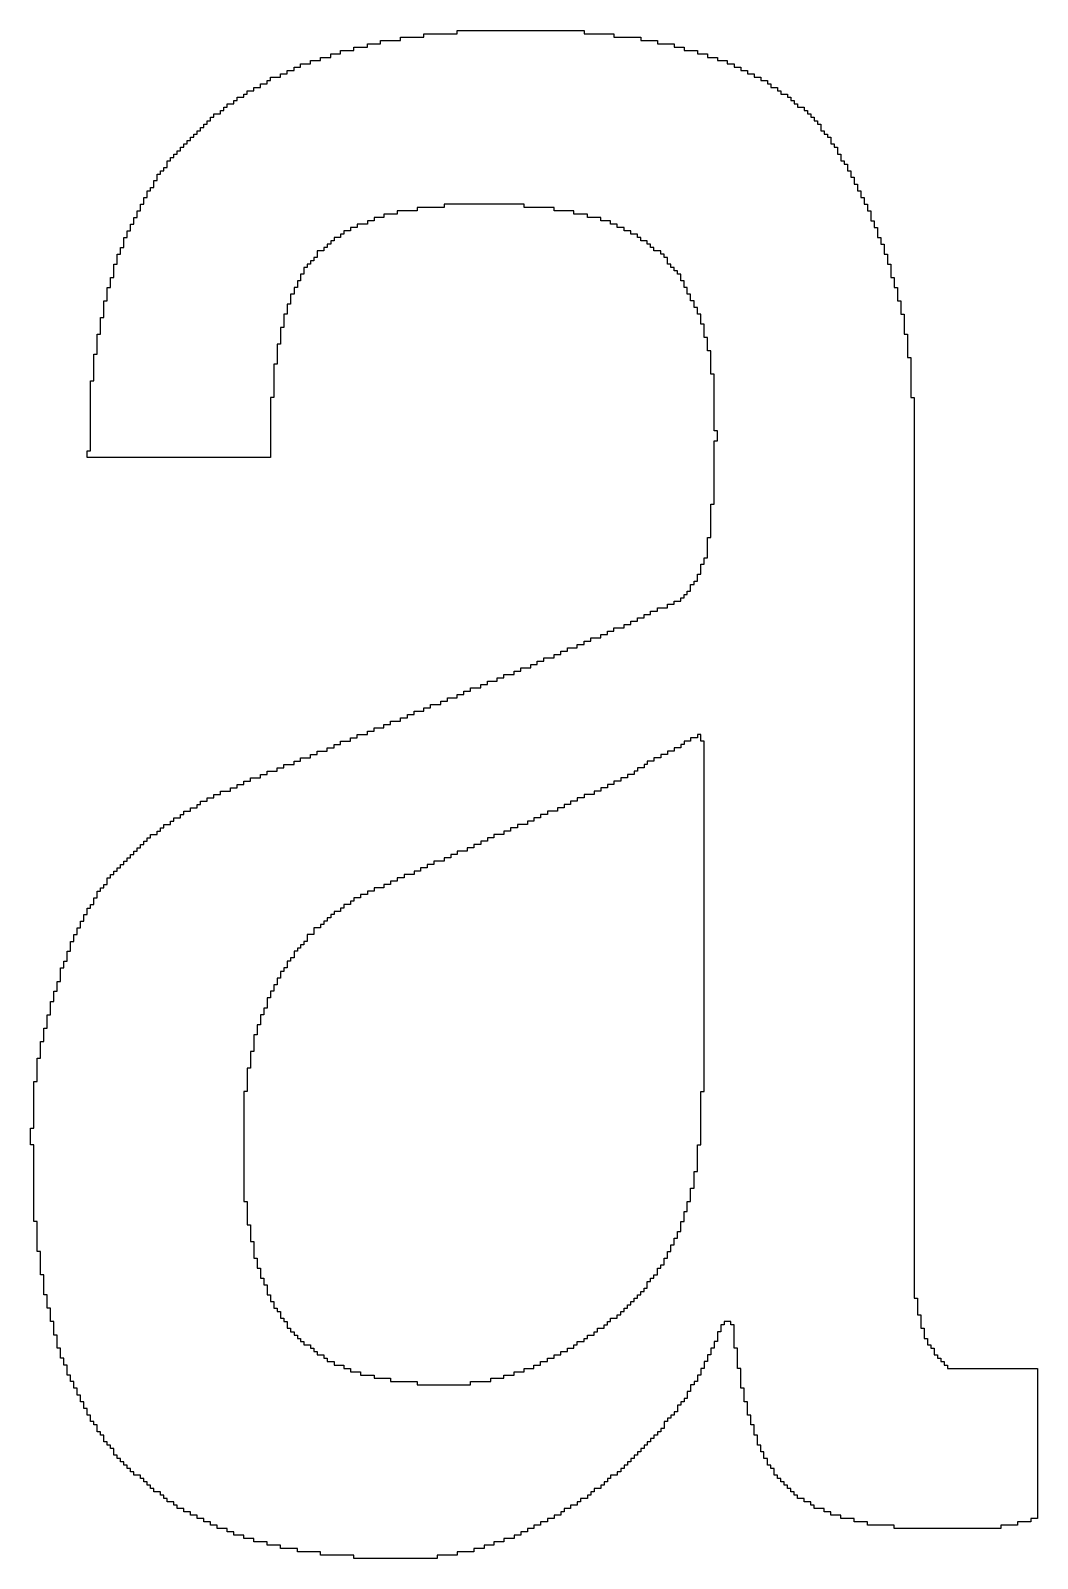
# Model space of a CAD drawing. Header units: millimetres. Extents: x 536434 to 536922, y 4231735 to 4231855.
# Drawn here: x 536462.808 to 536464.342, y 4231770.108 to 4231772.435 of the extents above; entities that cross this region are included whole.
import ezdxf

# ---------------------------------------------------------------- set-up
doc = ezdxf.new("R2010")
doc.units = ezdxf.units.MM
doc.linetypes.add('DUZ', pattern=[0])
doc.layers.get('0').update_dxf_attribs({"lineweight": 13})
doc.layers.add('MURAT_ANTET', color=7, linetype='DUZ')
doc.layers.add('R2V', color=7, linetype='Continuous')

# ---------------------------------------------------------------- blocks, each defined once
blk = doc.blocks.new('tamay')
at = {"layer": 'R2V', "color": 0}
for points in [[(3638.5, 3166.1, 0), (3638.5, 3166.1, 0), (3638.5, 3163.6, 0), (3660.9, 3163.6, 0), (3660.9, 3161.1, 0), (3680.9, 3161.1, 0), (3680.9, 3158.6, 0), (3693.3, 3158.6, 0), (3693.3, 3156.1, 0), (3705.8, 3156.1, 0), (3705.8, 3153.6, 0), (3713.3, 3153.6, 0), (3713.3, 3151.1, 0), (3723.2, 3151.1, 0), (3723.2, 3148.6, 0), (3730.7, 3148.6, 0), (3730.7, 3146.1, 0), (3738.2, 3146.1, 0), (3738.2, 3143.7, 0), (3745.6, 3143.7, 0), (3745.6, 3141.2, 0), (3750.6, 3141.2, 0), (3750.6, 3138.7, 0), (3755.6, 3138.7, 0), (3755.6, 3136.2, 0), (3760.6, 3136.2, 0), (3760.6, 3133.7, 0), (3765.6, 3133.7, 0), (3765.6, 3131.2, 0), (3770.6, 3131.2, 0), (3770.6, 3128.7, 0), (3775.5, 3128.7, 0), (3775.5, 3126.2, 0), (3778, 3126.2, 0), (3778, 3123.7, 0), (3783, 3123.7, 0), (3783, 3121.2, 0), (3785.5, 3121.2, 0), (3785.5, 3118.7, 0), (3790.5, 3118.7, 0), (3790.5, 3116.3, 0), (3793, 3116.3, 0), (3793, 3113.8, 0), (3795.5, 3113.8, 0), (3795.5, 3111.3, 0), (3798, 3111.3, 0), (3798, 3108.8, 0), (3802.9, 3108.8, 0), (3802.9, 3106.3, 0), (3805.4, 3106.3, 0), (3805.4, 3103.8, 0), (3807.9, 3103.8, 0), (3807.9, 3101.3, 0), (3810.4, 3101.3, 0), (3810.4, 3098.8, 0), (3812.9, 3098.8, 0), (3812.9, 3096.3, 0), (3815.4, 3096.3, 0), (3815.4, 3091.3, 0), (3817.9, 3091.3, 0), (3817.9, 3088.8, 0), (3820.4, 3088.8, 0), (3820.4, 3086.4, 0), (3822.9, 3086.4, 0), (3822.9, 3081.4, 0), (3825.4, 3081.4, 0), (3825.4, 3078.9, 0), (3827.9, 3078.9, 0), (3827.9, 3073.9, 0), (3830.4, 3073.9, 0), (3830.4, 3068.9, 0), (3832.8, 3068.9, 0), (3832.8, 3066.4, 0), (3835.3, 3066.4, 0), (3835.3, 3061.4, 0), (3837.8, 3061.4, 0), (3837.8, 3056.5, 0), (3840.3, 3056.5, 0), (3840.3, 3051.5, 0), (3842.8, 3051.5, 0), (3842.8, 3046.5, 0), (3845.3, 3046.5, 0), (3845.3, 3041.5, 0), (3847.8, 3041.5, 0), (3847.8, 3036.5, 0), (3850.3, 3036.5, 0), (3850.3, 3031.5, 0), (3852.8, 3031.5, 0), (3852.8, 3024.1, 0), (3855.3, 3024.1, 0), (3855.3, 3019.1, 0), (3857.8, 3019.1, 0), (3857.8, 3011.6, 0), (3860.2, 3011.6, 0), (3860.2, 3006.6, 0), (3862.7, 3006.6, 0), (3862.7, 2999.2, 0), (3865.2, 2999.2, 0), (3865.2, 2991.7, 0), (3867.7, 2991.7, 0), (3867.7, 2981.7, 0), (3870.2, 2981.7, 0), (3870.2, 2974.2, 0), (3872.7, 2974.2, 0), (3872.7, 2964.3, 0), (3875.2, 2964.3, 0), (3875.2, 2954.3, 0), (3877.7, 2954.3, 0), (3877.7, 2939.4, 0), (3880.2, 2939.4, 0), (3880.2, 2921.9, 0), (3882.7, 2921.9, 0), (3882.7, 2892, 0), (3885.2, 2892, 0), (3885.2, 2219.3, 0), (3887.7, 2219.3, 0), (3887.7, 2206.9, 0), (3890.1, 2206.9, 0), (3890.1, 2196.9, 0), (3892.6, 2196.9, 0), (3892.6, 2189.4, 0), (3895.1, 2189.4, 0), (3895.1, 2184.5, 0), (3897.6, 2184.5, 0), (3897.6, 2182, 0), (3900.1, 2182, 0), (3900.1, 2177, 0), (3902.6, 2177, 0), (3902.6, 2174.5, 0), (3905.1, 2174.5, 0), (3905.1, 2172, 0), (3907.6, 2172, 0), (3907.6, 2169.5, 0), (3910.1, 2169.5, 0), (3910.1, 2167, 0), (3977.3, 2167, 0), (3977.3, 2054.9, 0), (3972.4, 2054.9, 0), (3972.4, 2052.4, 0), (3962.4, 2052.4, 0), (3962.4, 2049.9, 0), (3949.9, 2049.9, 0), (3949.9, 2047.4, 0), (3870.2, 2047.4, 0), (3870.2, 2049.9, 0), (3850.3, 2049.9, 0), (3850.3, 2052.4, 0), (3840.3, 2052.4, 0), (3840.3, 2054.9, 0), (3830.4, 2054.9, 0), (3830.4, 2057.4, 0), (3822.9, 2057.4, 0), (3822.9, 2059.9, 0), (3817.9, 2059.9, 0), (3817.9, 2062.4, 0), (3810.4, 2062.4, 0), (3810.4, 2064.9, 0), (3807.9, 2064.9, 0), (3807.9, 2067.4, 0), (3802.9, 2067.4, 0), (3802.9, 2069.9, 0), (3798, 2069.9, 0), (3798, 2072.4, 0), (3795.5, 2072.4, 0), (3795.5, 2074.8, 0), (3793, 2074.8, 0), (3793, 2077.3, 0), (3790.5, 2077.3, 0), (3790.5, 2079.8, 0), (3788, 2079.8, 0), (3788, 2082.3, 0), (3785.5, 2082.3, 0), (3785.5, 2084.8, 0), (3783, 2084.8, 0), (3783, 2087.3, 0), (3780.5, 2087.3, 0), (3780.5, 2092.3, 0), (3778, 2092.3, 0), (3778, 2094.8, 0), (3775.5, 2094.8, 0), (3775.5, 2099.8, 0), (3773, 2099.8, 0), (3773, 2104.7, 0), (3770.6, 2104.7, 0), (3770.6, 2109.7, 0), (3768.1, 2109.7, 0), (3768.1, 2117.2, 0), (3765.6, 2117.2, 0), (3765.6, 2124.7, 0), (3763.1, 2124.7, 0), (3763.1, 2132.1, 0), (3760.6, 2132.1, 0), (3760.6, 2142.1, 0), (3758.1, 2142.1, 0), (3758.1, 2152.1, 0), (3755.6, 2152.1, 0), (3755.6, 2167, 0), (3753.1, 2167, 0), (3753.1, 2182, 0), (3750.6, 2182, 0), (3750.6, 2199.4, 0), (3748.1, 2199.4, 0), (3748.1, 2201.9, 0), (3743.2, 2201.9, 0), (3743.2, 2199.4, 0), (3740.7, 2199.4, 0), (3740.7, 2194.4, 0), (3738.2, 2194.4, 0), (3738.2, 2187, 0), (3735.7, 2187, 0), (3735.7, 2182, 0), (3733.2, 2182, 0), (3733.2, 2177, 0), (3730.7, 2177, 0), (3730.7, 2172, 0), (3728.2, 2172, 0), (3728.2, 2167, 0), (3725.7, 2167, 0), (3725.7, 2162, 0), (3723.2, 2162, 0), (3723.2, 2157.1, 0), (3720.7, 2157.1, 0), (3720.7, 2154.6, 0), (3718.2, 2154.6, 0), (3718.2, 2149.6, 0), (3715.7, 2149.6, 0), (3715.7, 2144.6, 0), (3713.3, 2144.6, 0), (3713.3, 2142.1, 0), (3710.8, 2142.1, 0), (3710.8, 2139.6, 0), (3708.3, 2139.6, 0), (3708.3, 2134.6, 0), (3705.8, 2134.6, 0), (3705.8, 2132.1, 0), (3703.3, 2132.1, 0), (3703.3, 2129.7, 0), (3700.8, 2129.7, 0), (3700.8, 2127.2, 0), (3698.3, 2127.2, 0), (3698.3, 2122.2, 0), (3695.8, 2122.2, 0), (3695.8, 2119.7, 0), (3693.3, 2119.7, 0), (3693.3, 2117.2, 0), (3690.8, 2117.2, 0), (3690.8, 2114.7, 0), (3688.3, 2114.7, 0), (3688.3, 2112.2, 0), (3685.8, 2112.2, 0), (3685.8, 2109.7, 0), (3683.4, 2109.7, 0), (3683.4, 2107.2, 0), (3680.9, 2107.2, 0), (3680.9, 2104.7, 0), (3678.4, 2104.7, 0), (3678.4, 2102.2, 0), (3675.9, 2102.2, 0), (3675.9, 2099.8, 0), (3673.4, 2099.8, 0), (3673.4, 2097.3, 0), (3670.9, 2097.3, 0), (3670.9, 2094.8, 0), (3668.4, 2094.8, 0), (3668.4, 2092.3, 0), (3665.9, 2092.3, 0), (3665.9, 2089.8, 0), (3663.4, 2089.8, 0), (3663.4, 2087.3, 0), (3658.4, 2087.3, 0), (3658.4, 2084.8, 0), (3656, 2084.8, 0), (3656, 2082.3, 0), (3653.5, 2082.3, 0), (3653.5, 2079.8, 0), (3651, 2079.8, 0), (3651, 2077.3, 0), (3646, 2077.3, 0), (3646, 2074.8, 0), (3643.5, 2074.8, 0), (3643.5, 2072.4, 0), (3641, 2072.4, 0), (3641, 2069.9, 0), (3636, 2069.9, 0), (3636, 2067.4, 0), (3633.5, 2067.4, 0), (3633.5, 2064.9, 0), (3628.5, 2064.9, 0), (3628.5, 2062.4, 0), (3623.6, 2062.4, 0), (3623.6, 2059.9, 0), (3621.1, 2059.9, 0), (3621.1, 2057.4, 0), (3616.1, 2057.4, 0), (3616.1, 2054.9, 0), (3611.1, 2054.9, 0), (3611.1, 2052.4, 0), (3606.1, 2052.4, 0), (3606.1, 2049.9, 0), (3601.1, 2049.9, 0), (3601.1, 2047.4, 0), (3596.2, 2047.4, 0), (3596.2, 2044.9, 0), (3591.2, 2044.9, 0), (3591.2, 2042.5, 0), (3586.2, 2042.5, 0), (3586.2, 2040, 0), (3578.7, 2040, 0), (3578.7, 2037.5, 0), (3571.2, 2037.5, 0), (3571.2, 2035, 0), (3563.8, 2035, 0), (3563.8, 2032.5, 0), (3556.3, 2032.5, 0), (3556.3, 2030, 0), (3543.8, 2030, 0), (3543.8, 2027.5, 0), (3528.9, 2027.5, 0), (3528.9, 2025, 0), (3466.6, 2025, 0), (3466.6, 2027.5, 0), (3441.7, 2027.5, 0), (3441.7, 2030, 0), (3424.3, 2030, 0), (3424.3, 2032.5, 0), (3411.8, 2032.5, 0), (3411.8, 2035, 0), (3401.8, 2035, 0), (3401.8, 2037.5, 0), (3391.9, 2037.5, 0), (3391.9, 2040, 0), (3384.4, 2040, 0), (3384.4, 2042.5, 0), (3376.9, 2042.5, 0), (3376.9, 2044.9, 0), (3371.9, 2044.9, 0), (3371.9, 2047.4, 0), (3364.5, 2047.4, 0), (3364.5, 2049.9, 0), (3359.5, 2049.9, 0), (3359.5, 2052.4, 0), (3354.5, 2052.4, 0), (3354.5, 2054.9, 0), (3349.5, 2054.9, 0), (3349.5, 2057.4, 0), (3344.5, 2057.4, 0), (3344.5, 2059.9, 0), (3339.5, 2059.9, 0), (3339.5, 2062.4, 0), (3334.6, 2062.4, 0), (3334.6, 2064.9, 0), (3332.1, 2064.9, 0), (3332.1, 2067.4, 0), (3327.1, 2067.4, 0), (3327.1, 2069.9, 0), (3324.6, 2069.9, 0), (3324.6, 2072.4, 0), (3322.1, 2072.4, 0), (3322.1, 2074.8, 0), (3317.1, 2074.8, 0), (3317.1, 2077.3, 0), (3314.6, 2077.3, 0), (3314.6, 2079.8, 0), (3312.1, 2079.8, 0), (3312.1, 2082.3, 0), (3309.6, 2082.3, 0), (3309.6, 2084.8, 0), (3307.2, 2084.8, 0), (3307.2, 2087.3, 0), (3302.2, 2087.3, 0), (3302.2, 2089.8, 0), (3299.7, 2089.8, 0), (3299.7, 2092.3, 0), (3297.2, 2092.3, 0), (3297.2, 2094.8, 0), (3294.7, 2094.8, 0), (3294.7, 2097.3, 0), (3292.2, 2097.3, 0), (3292.2, 2099.8, 0), (3289.7, 2099.8, 0), (3289.7, 2102.2, 0), (3287.2, 2102.2, 0), (3287.2, 2107.2, 0), (3284.7, 2107.2, 0), (3284.7, 2109.7, 0), (3282.2, 2109.7, 0), (3282.2, 2112.2, 0), (3279.7, 2112.2, 0), (3279.7, 2117.2, 0), (3277.3, 2117.2, 0), (3277.3, 2119.7, 0), (3274.8, 2119.7, 0), (3274.8, 2124.7, 0), (3272.3, 2124.7, 0), (3272.3, 2127.2, 0), (3269.8, 2127.2, 0), (3269.8, 2132.1, 0), (3267.3, 2132.1, 0), (3267.3, 2137.1, 0), (3264.8, 2137.1, 0), (3264.8, 2142.1, 0), (3262.3, 2142.1, 0), (3262.3, 2147.1, 0), (3259.8, 2147.1, 0), (3259.8, 2152.1, 0), (3257.3, 2152.1, 0), (3257.3, 2157.1, 0), (3254.8, 2157.1, 0), (3254.8, 2162, 0), (3252.3, 2162, 0), (3252.3, 2169.5, 0), (3249.9, 2169.5, 0), (3249.9, 2174.5, 0), (3247.4, 2174.5, 0), (3247.4, 2182, 0), (3244.9, 2182, 0), (3244.9, 2191.9, 0), (3242.4, 2191.9, 0), (3242.4, 2201.9, 0), (3239.9, 2201.9, 0), (3239.9, 2211.9, 0), (3237.4, 2211.9, 0), (3237.4, 2221.8, 0), (3234.9, 2221.8, 0), (3234.9, 2236.8, 0), (3232.4, 2236.8, 0), (3232.4, 2254.2, 0), (3229.9, 2254.2, 0), (3229.9, 2276.6, 0), (3227.4, 2276.6, 0), (3227.4, 2333.9, 0), (3224.9, 2333.9, 0), (3224.9, 2346.4, 0), (3227.4, 2346.4, 0), (3227.4, 2381.3, 0), (3229.9, 2381.3, 0), (3229.9, 2398.7, 0), (3232.4, 2398.7, 0), (3232.4, 2411.2, 0), (3234.9, 2411.2, 0), (3234.9, 2421.1, 0), (3237.4, 2421.1, 0), (3237.4, 2431.1, 0), (3239.9, 2431.1, 0), (3239.9, 2441.1, 0), (3242.4, 2441.1, 0), (3242.4, 2448.6, 0), (3244.9, 2448.6, 0), (3244.9, 2456, 0), (3247.4, 2456, 0), (3247.4, 2466, 0), (3249.9, 2466, 0), (3249.9, 2471, 0), (3252.3, 2471, 0), (3252.3, 2478.5, 0), (3254.8, 2478.5, 0), (3254.8, 2485.9, 0), (3257.3, 2485.9, 0), (3257.3, 2490.9, 0), (3259.8, 2490.9, 0), (3259.8, 2495.9, 0), (3262.3, 2495.9, 0), (3262.3, 2500.9, 0), (3264.8, 2500.9, 0), (3264.8, 2505.9, 0), (3267.3, 2505.9, 0), (3267.3, 2510.8, 0), (3269.8, 2510.8, 0), (3269.8, 2513.3, 0), (3272.3, 2513.3, 0), (3272.3, 2518.3, 0), (3274.8, 2518.3, 0), (3274.8, 2523.3, 0), (3277.3, 2523.3, 0), (3277.3, 2525.8, 0), (3279.7, 2525.8, 0), (3279.7, 2528.3, 0), (3282.2, 2528.3, 0), (3282.2, 2533.3, 0), (3284.7, 2533.3, 0), (3284.7, 2535.8, 0), (3287.2, 2535.8, 0), (3287.2, 2538.2, 0), (3289.7, 2538.2, 0), (3289.7, 2540.7, 0), (3292.2, 2540.7, 0), (3292.2, 2543.2, 0), (3294.7, 2543.2, 0), (3294.7, 2545.7, 0), (3297.2, 2545.7, 0), (3297.2, 2548.2, 0), (3299.7, 2548.2, 0), (3299.7, 2550.7, 0), (3302.2, 2550.7, 0), (3302.2, 2553.2, 0), (3304.7, 2553.2, 0), (3304.7, 2555.7, 0), (3307.2, 2555.7, 0), (3307.2, 2558.2, 0), (3309.6, 2558.2, 0), (3309.6, 2560.7, 0), (3312.1, 2560.7, 0), (3312.1, 2563.2, 0), (3314.6, 2563.2, 0), (3314.6, 2565.7, 0), (3319.6, 2565.7, 0), (3319.6, 2568.1, 0), (3322.1, 2568.1, 0), (3322.1, 2570.6, 0), (3324.6, 2570.6, 0), (3324.6, 2573.1, 0), (3329.6, 2573.1, 0), (3329.6, 2575.6, 0), (3332.1, 2575.6, 0), (3332.1, 2578.1, 0), (3337.1, 2578.1, 0), (3337.1, 2580.6, 0), (3339.5, 2580.6, 0), (3339.5, 2583.1, 0), (3344.5, 2583.1, 0), (3344.5, 2585.6, 0), (3349.5, 2585.6, 0), (3349.5, 2588.1, 0), (3352, 2588.1, 0), (3352, 2590.6, 0), (3357, 2590.6, 0), (3357, 2593.1, 0), (3362, 2593.1, 0), (3362, 2595.5, 0), (3366.9, 2595.5, 0), (3366.9, 2598, 0), (3374.4, 2598, 0), (3374.4, 2600.5, 0), (3379.4, 2600.5, 0), (3379.4, 2603, 0), (3384.4, 2603, 0), (3384.4, 2605.5, 0), (3389.4, 2605.5, 0), (3389.4, 2608, 0), (3396.8, 2608, 0), (3396.8, 2610.5, 0), (3401.8, 2610.5, 0), (3401.8, 2613, 0), (3409.3, 2613, 0), (3409.3, 2615.5, 0), (3414.3, 2615.5, 0), (3414.3, 2618, 0), (3421.8, 2618, 0), (3421.8, 2620.5, 0), (3426.7, 2620.5, 0), (3426.7, 2623, 0), (3434.2, 2623, 0), (3434.2, 2625.4, 0), (3439.2, 2625.4, 0), (3439.2, 2627.9, 0), (3446.7, 2627.9, 0), (3446.7, 2630.4, 0), (3451.7, 2630.4, 0), (3451.7, 2632.9, 0), (3456.6, 2632.9, 0), (3456.6, 2635.4, 0), (3464.1, 2635.4, 0), (3464.1, 2637.9, 0), (3469.1, 2637.9, 0), (3469.1, 2640.4, 0), (3476.6, 2640.4, 0), (3476.6, 2642.9, 0), (3481.6, 2642.9, 0), (3481.6, 2645.4, 0), (3489, 2645.4, 0), (3489, 2647.9, 0), (3494, 2647.9, 0), (3494, 2650.4, 0), (3501.5, 2650.4, 0), (3501.5, 2652.9, 0), (3506.5, 2652.9, 0), (3506.5, 2655.3, 0), (3511.5, 2655.3, 0), (3511.5, 2657.8, 0), (3518.9, 2657.8, 0), (3518.9, 2660.3, 0), (3523.9, 2660.3, 0), (3523.9, 2662.8, 0), (3531.4, 2662.8, 0), (3531.4, 2665.3, 0), (3536.4, 2665.3, 0), (3536.4, 2667.8, 0), (3543.8, 2667.8, 0), (3543.8, 2670.3, 0), (3548.8, 2670.3, 0), (3548.8, 2672.8, 0), (3553.8, 2672.8, 0), (3553.8, 2675.3, 0), (3561.3, 2675.3, 0), (3561.3, 2677.8, 0), (3566.3, 2677.8, 0), (3566.3, 2680.3, 0), (3573.7, 2680.3, 0), (3573.7, 2682.7, 0), (3578.7, 2682.7, 0), (3578.7, 2685.2, 0), (3586.2, 2685.2, 0), (3586.2, 2687.7, 0), (3591.2, 2687.7, 0), (3591.2, 2690.2, 0), (3598.7, 2690.2, 0), (3598.7, 2692.7, 0), (3603.6, 2692.7, 0), (3603.6, 2695.2, 0), (3608.6, 2695.2, 0), (3608.6, 2697.7, 0), (3616.1, 2697.7, 0), (3616.1, 2700.2, 0), (3621.1, 2700.2, 0), (3621.1, 2702.7, 0), (3626.1, 2702.7, 0), (3626.1, 2705.2, 0), (3633.5, 2705.2, 0), (3633.5, 2707.7, 0), (3638.5, 2707.7, 0), (3638.5, 2710.2, 0), (3643.5, 2710.2, 0), (3643.5, 2712.6, 0), (3651, 2712.6, 0), (3651, 2715.1, 0), (3656, 2715.1, 0), (3656, 2717.6, 0), (3660.9, 2717.6, 0), (3660.9, 2720.1, 0), (3668.4, 2720.1, 0), (3668.4, 2722.6, 0), (3673.4, 2722.6, 0), (3673.4, 2725.1, 0), (3678.4, 2725.1, 0), (3678.4, 2727.6, 0), (3683.4, 2727.6, 0), (3683.4, 2730.1, 0), (3688.3, 2730.1, 0), (3688.3, 2732.6, 0), (3693.3, 2732.6, 0), (3693.3, 2735.1, 0), (3700.8, 2735.1, 0), (3700.8, 2737.6, 0), (3705.8, 2737.6, 0), (3705.8, 2740, 0), (3710.8, 2740, 0), (3710.8, 2742.5, 0), (3713.3, 2742.5, 0), (3713.3, 2745, 0), (3715.7, 2745, 0), (3715.7, 2747.5, 0), (3718.2, 2747.5, 0), (3718.2, 2752.5, 0), (3720.7, 2752.5, 0), (3720.7, 2755, 0), (3723.2, 2755, 0), (3723.2, 2760, 0), (3725.7, 2760, 0), (3725.7, 2767.5, 0), (3728.2, 2767.5, 0), (3728.2, 2772.4, 0), (3730.7, 2772.4, 0), (3730.7, 2787.4, 0), (3733.2, 2787.4, 0), (3733.2, 2812.3, 0), (3735.7, 2812.3, 0), (3735.7, 2859.6, 0), (3738.2, 2859.6, 0), (3738.2, 2867.1, 0), (3735.7, 2867.1, 0), (3735.7, 2909.5, 0), (3733.2, 2909.5, 0), (3733.2, 2926.9, 0), (3730.7, 2926.9, 0), (3730.7, 2936.9, 0), (3728.2, 2936.9, 0), (3728.2, 2946.8, 0), (3725.7, 2946.8, 0), (3725.7, 2954.3, 0), (3723.2, 2954.3, 0), (3723.2, 2959.3, 0), (3720.7, 2959.3, 0), (3720.7, 2964.3, 0), (3718.2, 2964.3, 0), (3718.2, 2969.3, 0), (3715.7, 2969.3, 0), (3715.7, 2974.2, 0), (3713.3, 2974.2, 0), (3713.3, 2979.2, 0), (3710.8, 2979.2, 0), (3710.8, 2984.2, 0), (3708.3, 2984.2, 0), (3708.3, 2986.7, 0), (3705.8, 2986.7, 0), (3705.8, 2989.2, 0), (3703.3, 2989.2, 0), (3703.3, 2991.7, 0), (3700.8, 2991.7, 0), (3700.8, 2996.7, 0), (3698.3, 2996.7, 0), (3698.3, 2999.2, 0), (3695.8, 2999.2, 0), (3695.8, 3001.6, 0), (3690.8, 3001.6, 0), (3690.8, 3004.1, 0), (3688.3, 3004.1, 0), (3688.3, 3006.6, 0), (3685.8, 3006.6, 0), (3685.8, 3009.1, 0), (3680.9, 3009.1, 0), (3680.9, 3011.6, 0), (3678.4, 3011.6, 0), (3678.4, 3014.1, 0), (3673.4, 3014.1, 0), (3673.4, 3016.6, 0), (3668.4, 3016.6, 0), (3668.4, 3019.1, 0), (3663.4, 3019.1, 0), (3663.4, 3021.6, 0), (3658.4, 3021.6, 0), (3658.4, 3024.1, 0), (3651, 3024.1, 0), (3651, 3026.6, 0), (3641, 3026.6, 0), (3641, 3029.1, 0), (3631, 3029.1, 0), (3631, 3031.5, 0), (3616.1, 3031.5, 0), (3616.1, 3034, 0), (3593.7, 3034, 0), (3593.7, 3036.5, 0), (3533.9, 3036.5, 0), (3533.9, 3034, 0), (3513.9, 3034, 0), (3513.9, 3031.5, 0), (3499, 3031.5, 0), (3499, 3029.1, 0), (3489, 3029.1, 0), (3489, 3026.6, 0), (3481.6, 3026.6, 0), (3481.6, 3024.1, 0), (3476.6, 3024.1, 0), (3476.6, 3021.6, 0), (3469.1, 3021.6, 0), (3469.1, 3019.1, 0), (3464.1, 3019.1, 0), (3464.1, 3016.6, 0), (3459.1, 3016.6, 0), (3459.1, 3014.1, 0), (3456.6, 3014.1, 0), (3456.6, 3011.6, 0), (3451.7, 3011.6, 0), (3451.7, 3009.1, 0), (3449.2, 3009.1, 0), (3449.2, 3006.6, 0), (3446.7, 3006.6, 0), (3446.7, 3004.1, 0), (3444.2, 3004.1, 0), (3444.2, 3001.6, 0), (3439.2, 3001.6, 0), (3439.2, 2996.7, 0), (3436.7, 2996.7, 0), (3436.7, 2994.2, 0), (3434.2, 2994.2, 0), (3434.2, 2991.7, 0), (3431.7, 2991.7, 0), (3431.7, 2989.2, 0), (3429.2, 2989.2, 0), (3429.2, 2984.2, 0), (3426.7, 2984.2, 0), (3426.7, 2979.2, 0), (3424.3, 2979.2, 0), (3424.3, 2974.2, 0), (3421.8, 2974.2, 0), (3421.8, 2969.3, 0), (3419.3, 2969.3, 0), (3419.3, 2961.8, 0), (3416.8, 2961.8, 0), (3416.8, 2954.3, 0), (3414.3, 2954.3, 0), (3414.3, 2944.3, 0), (3411.8, 2944.3, 0), (3411.8, 2931.9, 0), (3409.3, 2931.9, 0), (3409.3, 2916.9, 0), (3406.8, 2916.9, 0), (3406.8, 2892, 0), (3404.3, 2892, 0), (3404.3, 2847.2, 0), (3267.3, 2847.2, 0), (3267.3, 2852.2, 0), (3269.8, 2852.2, 0), (3269.8, 2904.5, 0), (3272.3, 2904.5, 0), (3272.3, 2924.4, 0), (3274.8, 2924.4, 0), (3274.8, 2939.4, 0), (3277.3, 2939.4, 0), (3277.3, 2951.8, 0), (3279.7, 2951.8, 0), (3279.7, 2964.3, 0), (3282.2, 2964.3, 0), (3282.2, 2974.2, 0), (3284.7, 2974.2, 0), (3284.7, 2981.7, 0), (3287.2, 2981.7, 0), (3287.2, 2991.7, 0), (3289.7, 2991.7, 0), (3289.7, 2999.2, 0), (3292.2, 2999.2, 0), (3292.2, 3004.1, 0), (3294.7, 3004.1, 0), (3294.7, 3011.6, 0), (3297.2, 3011.6, 0), (3297.2, 3016.6, 0), (3299.7, 3016.6, 0), (3299.7, 3021.6, 0), (3302.2, 3021.6, 0), (3302.2, 3026.6, 0), (3304.7, 3026.6, 0), (3304.7, 3031.5, 0), (3307.2, 3031.5, 0), (3307.2, 3036.5, 0), (3309.6, 3036.5, 0), (3309.6, 3041.5, 0), (3312.1, 3041.5, 0), (3312.1, 3046.5, 0), (3314.6, 3046.5, 0), (3314.6, 3049, 0), (3317.1, 3049, 0), (3317.1, 3054, 0), (3319.6, 3054, 0), (3319.6, 3058.9, 0), (3322.1, 3058.9, 0), (3322.1, 3061.4, 0), (3324.6, 3061.4, 0), (3324.6, 3063.9, 0), (3327.1, 3063.9, 0), (3327.1, 3068.9, 0), (3329.6, 3068.9, 0), (3329.6, 3071.4, 0), (3332.1, 3071.4, 0), (3332.1, 3073.9, 0), (3334.6, 3073.9, 0), (3334.6, 3076.4, 0), (3337.1, 3076.4, 0), (3337.1, 3078.9, 0), (3339.5, 3078.9, 0), (3339.5, 3081.4, 0), (3342, 3081.4, 0), (3342, 3083.9, 0), (3344.5, 3083.9, 0), (3344.5, 3086.4, 0), (3347, 3086.4, 0), (3347, 3088.8, 0), (3349.5, 3088.8, 0), (3349.5, 3091.3, 0), (3352, 3091.3, 0), (3352, 3093.8, 0), (3354.5, 3093.8, 0), (3354.5, 3096.3, 0), (3357, 3096.3, 0), (3357, 3098.8, 0), (3359.5, 3098.8, 0), (3359.5, 3101.3, 0), (3362, 3101.3, 0), (3362, 3103.8, 0), (3366.9, 3103.8, 0), (3366.9, 3106.3, 0), (3369.4, 3106.3, 0), (3369.4, 3108.8, 0), (3371.9, 3108.8, 0), (3371.9, 3111.3, 0), (3376.9, 3111.3, 0), (3376.9, 3113.8, 0), (3379.4, 3113.8, 0), (3379.4, 3116.3, 0), (3384.4, 3116.3, 0), (3384.4, 3118.7, 0), (3386.9, 3118.7, 0), (3386.9, 3121.2, 0), (3391.9, 3121.2, 0), (3391.9, 3123.7, 0), (3396.8, 3123.7, 0), (3396.8, 3126.2, 0), (3401.8, 3126.2, 0), (3401.8, 3128.7, 0), (3404.3, 3128.7, 0), (3404.3, 3131.2, 0), (3411.8, 3131.2, 0), (3411.8, 3133.7, 0), (3416.8, 3133.7, 0), (3416.8, 3136.2, 0), (3421.8, 3136.2, 0), (3421.8, 3138.7, 0), (3426.7, 3138.7, 0), (3426.7, 3141.2, 0), (3434.2, 3141.2, 0), (3434.2, 3143.7, 0), (3441.7, 3143.7, 0), (3441.7, 3146.1, 0), (3449.2, 3146.1, 0), (3449.2, 3148.6, 0), (3456.6, 3148.6, 0), (3456.6, 3151.1, 0), (3466.6, 3151.1, 0), (3466.6, 3153.6, 0), (3476.6, 3153.6, 0), (3476.6, 3156.1, 0), (3486.5, 3156.1, 0), (3486.5, 3158.6, 0), (3501.5, 3158.6, 0), (3501.5, 3161.1, 0), (3518.9, 3161.1, 0), (3518.9, 3163.6, 0), (3543.8, 3163.6, 0), (3543.8, 3166.1, 0), (3638.5, 3166.1, 0)], [(3725.7, 2640.4, 0), (3725.7, 2640.4, 0), (3723.2, 2640.4, 0), (3723.2, 2637.9, 0), (3718.2, 2637.9, 0), (3718.2, 2635.4, 0), (3713.3, 2635.4, 0), (3713.3, 2632.9, 0), (3710.8, 2632.9, 0), (3710.8, 2630.4, 0), (3705.8, 2630.4, 0), (3705.8, 2627.9, 0), (3700.8, 2627.9, 0), (3700.8, 2625.4, 0), (3695.8, 2625.4, 0), (3695.8, 2623, 0), (3690.8, 2623, 0), (3690.8, 2620.5, 0), (3685.8, 2620.5, 0), (3685.8, 2618, 0), (3683.4, 2618, 0), (3683.4, 2615.5, 0), (3678.4, 2615.5, 0), (3678.4, 2613, 0), (3675.9, 2613, 0), (3675.9, 2610.5, 0), (3670.9, 2610.5, 0), (3670.9, 2608, 0), (3665.9, 2608, 0), (3665.9, 2605.5, 0), (3660.9, 2605.5, 0), (3660.9, 2603, 0), (3656, 2603, 0), (3656, 2600.5, 0), (3651, 2600.5, 0), (3651, 2598, 0), (3646, 2598, 0), (3646, 2595.5, 0), (3638.5, 2595.5, 0), (3638.5, 2593.1, 0), (3633.5, 2593.1, 0), (3633.5, 2590.6, 0), (3628.5, 2590.6, 0), (3628.5, 2588.1, 0), (3623.6, 2588.1, 0), (3623.6, 2585.6, 0), (3618.6, 2585.6, 0), (3618.6, 2583.1, 0), (3611.1, 2583.1, 0), (3611.1, 2580.6, 0), (3606.1, 2580.6, 0), (3606.1, 2578.1, 0), (3601.1, 2578.1, 0), (3601.1, 2575.6, 0), (3596.2, 2575.6, 0), (3596.2, 2573.1, 0), (3588.7, 2573.1, 0), (3588.7, 2570.6, 0), (3583.7, 2570.6, 0), (3583.7, 2568.1, 0), (3578.7, 2568.1, 0), (3578.7, 2565.7, 0), (3571.2, 2565.7, 0), (3571.2, 2563.2, 0), (3566.3, 2563.2, 0), (3566.3, 2560.7, 0), (3561.3, 2560.7, 0), (3561.3, 2558.2, 0), (3556.3, 2558.2, 0), (3556.3, 2555.7, 0), (3551.3, 2555.7, 0), (3551.3, 2553.2, 0), (3543.8, 2553.2, 0), (3543.8, 2550.7, 0), (3538.9, 2550.7, 0), (3538.9, 2548.2, 0), (3533.9, 2548.2, 0), (3533.9, 2545.7, 0), (3526.4, 2545.7, 0), (3526.4, 2543.2, 0), (3521.4, 2543.2, 0), (3521.4, 2540.7, 0), (3516.4, 2540.7, 0), (3516.4, 2538.2, 0), (3511.5, 2538.2, 0), (3511.5, 2535.8, 0), (3504, 2535.8, 0), (3504, 2533.3, 0), (3499, 2533.3, 0), (3499, 2530.8, 0), (3494, 2530.8, 0), (3494, 2528.3, 0), (3489, 2528.3, 0), (3489, 2525.8, 0), (3481.6, 2525.8, 0), (3481.6, 2523.3, 0), (3476.6, 2523.3, 0), (3476.6, 2520.8, 0), (3471.6, 2520.8, 0), (3471.6, 2518.3, 0), (3466.6, 2518.3, 0), (3466.6, 2515.8, 0), (3464.1, 2515.8, 0), (3464.1, 2513.3, 0), (3459.1, 2513.3, 0), (3459.1, 2510.8, 0), (3456.6, 2510.8, 0), (3456.6, 2508.3, 0), (3451.7, 2508.3, 0), (3451.7, 2505.9, 0), (3449.2, 2505.9, 0), (3449.2, 2503.4, 0), (3446.7, 2503.4, 0), (3446.7, 2500.9, 0), (3444.2, 2500.9, 0), (3444.2, 2498.4, 0), (3441.7, 2498.4, 0), (3441.7, 2495.9, 0), (3436.7, 2495.9, 0), (3436.7, 2490.9, 0), (3431.7, 2490.9, 0), (3431.7, 2485.9, 0), (3429.2, 2485.9, 0), (3429.2, 2483.4, 0), (3426.7, 2483.4, 0), (3426.7, 2480.9, 0), (3424.3, 2480.9, 0), (3424.3, 2478.5, 0), (3421.8, 2478.5, 0), (3421.8, 2473.5, 0), (3419.3, 2473.5, 0), (3419.3, 2471, 0), (3416.8, 2471, 0), (3416.8, 2466, 0), (3414.3, 2466, 0), (3414.3, 2463.5, 0), (3411.8, 2463.5, 0), (3411.8, 2458.5, 0), (3409.3, 2458.5, 0), (3409.3, 2453.5, 0), (3406.8, 2453.5, 0), (3406.8, 2448.6, 0), (3404.3, 2448.6, 0), (3404.3, 2443.6, 0), (3401.8, 2443.6, 0), (3401.8, 2436.1, 0), (3399.3, 2436.1, 0), (3399.3, 2431.1, 0), (3396.8, 2431.1, 0), (3396.8, 2423.6, 0), (3394.4, 2423.6, 0), (3394.4, 2416.2, 0), (3391.9, 2416.2, 0), (3391.9, 2403.7, 0), (3389.4, 2403.7, 0), (3389.4, 2391.3, 0), (3386.9, 2391.3, 0), (3386.9, 2373.8, 0), (3384.4, 2373.8, 0), (3384.4, 2291.6, 0), (3386.9, 2291.6, 0), (3386.9, 2274.2, 0), (3389.4, 2274.2, 0), (3389.4, 2261.7, 0), (3391.9, 2261.7, 0), (3391.9, 2249.2, 0), (3394.4, 2249.2, 0), (3394.4, 2241.8, 0), (3396.8, 2241.8, 0), (3396.8, 2234.3, 0), (3399.3, 2234.3, 0), (3399.3, 2229.3, 0), (3401.8, 2229.3, 0), (3401.8, 2221.8, 0), (3404.3, 2221.8, 0), (3404.3, 2216.9, 0), (3406.8, 2216.9, 0), (3406.8, 2211.9, 0), (3409.3, 2211.9, 0), (3409.3, 2209.4, 0), (3411.8, 2209.4, 0), (3411.8, 2204.4, 0), (3414.3, 2204.4, 0), (3414.3, 2201.9, 0), (3416.8, 2201.9, 0), (3416.8, 2196.9, 0), (3419.3, 2196.9, 0), (3419.3, 2194.4, 0), (3421.8, 2194.4, 0), (3421.8, 2191.9, 0), (3424.3, 2191.9, 0), (3424.3, 2189.4, 0), (3426.7, 2189.4, 0), (3426.7, 2187, 0), (3429.2, 2187, 0), (3429.2, 2184.5, 0), (3434.2, 2184.5, 0), (3434.2, 2182, 0), (3436.7, 2182, 0), (3436.7, 2179.5, 0), (3439.2, 2179.5, 0), (3439.2, 2177, 0), (3444.2, 2177, 0), (3444.2, 2174.5, 0), (3446.7, 2174.5, 0), (3446.7, 2172, 0), (3451.7, 2172, 0), (3451.7, 2169.5, 0), (3459.1, 2169.5, 0), (3459.1, 2167, 0), (3464.1, 2167, 0), (3464.1, 2164.5, 0), (3471.6, 2164.5, 0), (3471.6, 2162, 0), (3481.6, 2162, 0), (3481.6, 2159.6, 0), (3494, 2159.6, 0), (3494, 2157.1, 0), (3513.9, 2157.1, 0), (3513.9, 2154.6, 0), (3553.8, 2154.6, 0), (3553.8, 2157.1, 0), (3568.8, 2157.1, 0), (3568.8, 2159.6, 0), (3578.7, 2159.6, 0), (3578.7, 2162, 0), (3586.2, 2162, 0), (3586.2, 2164.5, 0), (3593.7, 2164.5, 0), (3593.7, 2167, 0), (3601.1, 2167, 0), (3601.1, 2169.5, 0), (3606.1, 2169.5, 0), (3606.1, 2172, 0), (3611.1, 2172, 0), (3611.1, 2174.5, 0), (3616.1, 2174.5, 0), (3616.1, 2177, 0), (3621.1, 2177, 0), (3621.1, 2179.5, 0), (3626.1, 2179.5, 0), (3626.1, 2182, 0), (3631, 2182, 0), (3631, 2184.5, 0), (3633.5, 2184.5, 0), (3633.5, 2187, 0), (3638.5, 2187, 0), (3638.5, 2189.4, 0), (3641, 2189.4, 0), (3641, 2191.9, 0), (3646, 2191.9, 0), (3646, 2194.4, 0), (3648.5, 2194.4, 0), (3648.5, 2196.9, 0), (3653.5, 2196.9, 0), (3653.5, 2199.4, 0), (3656, 2199.4, 0), (3656, 2201.9, 0), (3658.4, 2201.9, 0), (3658.4, 2204.4, 0), (3663.4, 2204.4, 0), (3663.4, 2206.9, 0), (3665.9, 2206.9, 0), (3665.9, 2209.4, 0), (3668.4, 2209.4, 0), (3668.4, 2211.9, 0), (3670.9, 2211.9, 0), (3670.9, 2214.4, 0), (3673.4, 2214.4, 0), (3673.4, 2216.9, 0), (3675.9, 2216.9, 0), (3675.9, 2219.3, 0), (3678.4, 2219.3, 0), (3678.4, 2221.8, 0), (3680.9, 2221.8, 0), (3680.9, 2224.3, 0), (3683.4, 2224.3, 0), (3683.4, 2226.8, 0), (3685.8, 2226.8, 0), (3685.8, 2231.8, 0), (3688.3, 2231.8, 0), (3688.3, 2234.3, 0), (3690.8, 2234.3, 0), (3690.8, 2236.8, 0), (3693.3, 2236.8, 0), (3693.3, 2241.8, 0), (3695.8, 2241.8, 0), (3695.8, 2244.3, 0), (3698.3, 2244.3, 0), (3698.3, 2249.2, 0), (3700.8, 2249.2, 0), (3700.8, 2254.2, 0), (3703.3, 2254.2, 0), (3703.3, 2259.2, 0), (3705.8, 2259.2, 0), (3705.8, 2264.2, 0), (3708.3, 2264.2, 0), (3708.3, 2269.2, 0), (3710.8, 2269.2, 0), (3710.8, 2276.6, 0), (3713.3, 2276.6, 0), (3713.3, 2284.1, 0), (3715.7, 2284.1, 0), (3715.7, 2291.6, 0), (3718.2, 2291.6, 0), (3718.2, 2301.6, 0), (3720.7, 2301.6, 0), (3720.7, 2314, 0), (3723.2, 2314, 0), (3723.2, 2333.9, 0), (3725.7, 2333.9, 0), (3725.7, 2373.8, 0), (3728.2, 2373.8, 0), (3728.2, 2635.4, 0), (3725.7, 2635.4, 0), (3725.7, 2640.4, 0)]]:
    blk.add_polyline3d(points, dxfattribs=at)
blk = doc.blocks.new('TAMAY_MIMARLIK_LOGO')
at = {"xscale": 0.0334714343440827, "yscale": 0.0334714343440827, "zscale": 0.0334714343440827}
blk.add_blockref('tamay', (-161.366, -132.194), dxfattribs=at)

msp = doc.modelspace()

# ---------------------------------------------------------------- block references
at = {"layer": 'MURAT_ANTET', "xscale": 0.0609170438028925, "yscale": 0.0609170438028925, "zscale": 0.0609170438028925}
msp.add_blockref('TAMAY_MIMARLIK_LOGO', (536466.0626, 4231774.0318), dxfattribs=at)

doc.saveas('drawing.dxf')
